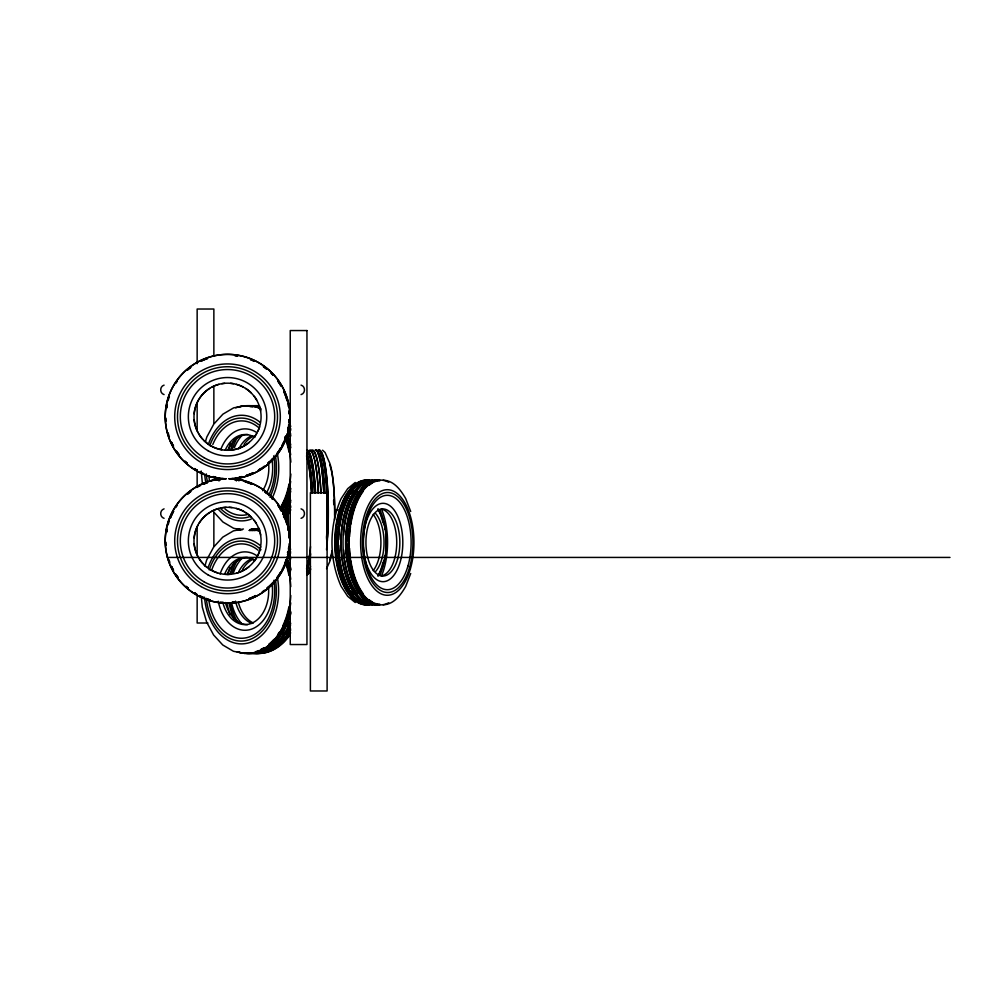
<?xml version="1.0" encoding="UTF-8"?>
<svg xmlns="http://www.w3.org/2000/svg" width="1000" height="1000" viewBox="0 0 1000 1000"><rect width="100%" height="100%" fill="white"/><g stroke="black" fill="none" stroke-linecap="round" stroke-linejoin="round"><path stroke-width="1.5" d="M205.5 441.5L206.812 437.013L213.762 424.137L222.925 414.15L233.637 407.863L245 405.737M204.925 565.988L206.663 560L213.625 547.125L222.775 537.137L233.5 530.85L243.438 528.987M410.712 573.488L405.675 586.438C400.788 594.938 393.95 604.438 383.125 604.85M326.55 568.625L328.938 563.35A52.8 7.713 -90 0 0 332.163 551.275M355.25 482.463L347.688 488.675L341.112 498.663C328.938 526.112 328.938 558.888 341.112 586.325L347.688 596.325L355.25 602.525M164.075 385.125C159.588 386.388 159.588 393.338 164.075 394.588M301.062 394.613C305.613 393.375 305.613 386.35 301.062 385.112M164.075 508.862C159.588 510.112 159.588 517.062 164.075 518.325M301.062 518.337C305.613 517.1 305.613 510.075 301.062 508.85M211.388 480.6L226.062 478.675M229 478.913L243.675 476.987M335.062 509.762L338.113 509.762M290.338 529.513L289.438 529.45M167.463 557.425L950 557.425M207.938 623.013L197.15 623.013L197.15 594.9M229 478.675L243.675 480.6M211.388 476.987L226.062 478.913M242.162 529.9L233.637 528.3L222.925 522.013L213.837 512.112M244.862 653.425L233.5 651.3L222.775 645L213.625 635.013L206.663 622.15L202.3 607.15L201.35 596.925M383.125 480.15C393.95 480.562 400.788 490.05 405.675 498.55L410.712 511.5M322.575 450.2L325.062 452.475L328.938 461.35A52.8 7.713 -90 0 1 334.575 520.013M201.213 471L202.438 484.162M213.863 355.887L213.863 309.025L197.15 309.025L197.15 363.7M213.863 387.125L213.863 423.062M213.863 512.1L213.863 546.475M197.15 402.75L197.15 429.312M197.15 469.925L197.15 487.113M197.15 527.725L197.15 554.275M289.137 543.763A61.6 61.6 0 0 1 288.938 546.7M288.35 551.075A61.6 61.6 0 0 1 287.8 553.962A61.6 61.6 0 0 0 288.4 551.075M286.288 559.587A61.6 61.6 0 0 1 284.8 563.737M283.637 566.45A61.6 61.6 0 0 1 281.663 570.388M276.925 577.762A61.6 61.6 0 0 0 280.963 571.65A61.6 61.6 0 0 1 276.962 577.762M273.175 582.3A61.6 61.6 0 0 1 266.837 588.35A61.6 61.6 0 0 0 273.225 582.3M255.85 595.6A61.6 61.6 0 0 1 249.125 598.575M234.913 602.013A61.6 61.6 0 0 1 231.988 602.3A61.6 61.6 0 0 0 234.963 602.013M223.225 602.3A61.6 61.6 0 0 1 220.3 602.013M203.35 597.475A61.6 61.6 0 0 1 199.363 595.6A61.6 61.6 0 0 0 203.4 597.475M186.163 586.425A61.6 61.6 0 0 0 188.375 588.35A61.6 61.6 0 0 1 186.2 586.425M175.775 574.138A61.6 61.6 0 0 0 178.287 577.762A61.6 61.6 0 0 1 176.625 575.363M169.887 562.362A61.6 61.6 0 0 1 168.925 559.587M166.163 545.225A61.6 61.6 0 0 1 166.025 542.3M166.637 532.075A61.6 61.6 0 0 1 167.125 529.175A61.6 61.6 0 0 0 166.675 532.075M168.113 524.913A61.6 61.6 0 0 1 169.387 520.725M175.775 507.562A61.6 61.6 0 0 1 177.425 505.125M187.262 494.312A61.6 61.6 0 0 1 190.7 491.538M196.812 487.5A61.6 61.6 0 0 1 200.675 485.45M203.35 484.225A61.6 61.6 0 0 1 207.475 482.638A61.6 61.6 0 0 0 203.4 484.225M217.387 480.112A61.6 61.6 0 0 1 220.3 479.688A61.6 61.6 0 0 0 217.425 480.112M234.913 479.688A61.6 61.6 0 0 1 237.838 480.112A61.6 61.6 0 0 0 234.963 479.688M271.163 497.287A61.6 61.6 0 0 1 273.175 499.4M284.237 516.6A61.6 61.6 0 0 1 287.113 524.913A61.6 61.6 0 0 0 283.675 515.25M287.8 527.737A61.6 61.6 0 0 1 288.35 530.625M286.325 559.587A61.6 61.6 0 0 1 283.675 566.45M264.562 590.163A61.6 61.6 0 0 1 262.162 591.875M255.888 595.6A61.6 61.6 0 0 1 249.163 598.575M187.3 494.312A61.6 61.6 0 0 1 190.738 491.538M271.212 497.287A61.6 61.6 0 0 1 273.225 499.4M260.688 546.688A33.55 33.55 0 0 1 260.05 549.538M259.65 550.938A33.55 33.55 0 0 1 258.05 555.037M256.7 557.625A33.55 33.55 0 0 1 254.262 561.275M249.213 566.55A33.55 33.55 0 0 1 236.325 573.263M230.562 574.275A33.55 33.55 0 0 1 224.725 574.275M217.562 572.85A33.55 33.55 0 0 1 210.863 569.913M207.213 567.475A33.55 33.55 0 0 1 203.912 564.575M202.913 563.525A33.55 33.55 0 0 1 198.588 557.625M197.887 556.35A33.55 33.55 0 0 1 195.238 549.538M194.887 548.125A33.55 33.55 0 0 1 194.213 543.775M194.213 537.938A33.55 33.55 0 0 1 194.887 533.575M195.238 532.163A33.55 33.55 0 0 1 197.887 525.35M199.338 522.825A33.55 33.55 0 0 1 209.625 512.55M210.863 511.788A33.55 33.55 0 0 1 218.962 508.438M221.812 507.812A33.55 33.55 0 0 1 226.188 507.325M229.1 507.325A33.55 33.55 0 0 1 232.025 507.587M236.325 508.438A33.55 33.55 0 0 1 244.425 511.788M245.662 512.55A33.55 33.55 0 0 1 251.375 517.125M254.262 520.425A33.55 33.55 0 0 1 255.95 522.825M260.05 532.163A33.55 33.55 0 0 1 260.688 535.013M250.45 529.6A61.6 43.375 -90 0 1 253.287 530M286.275 563.088A61.6 43.375 -90 0 1 289.525 575.125M289.525 607.013A61.6 43.375 -90 0 1 269.312 644.425M264.225 647.987A61.6 43.375 -90 0 1 260.212 650.025M258.85 650.575A61.6 43.375 -90 0 1 256.1 651.488M251.275 529A62.375 43.925 -90 0 1 258.35 530.825M285.525 561.163A62.375 43.925 -90 0 1 290.788 586.638M290.788 595.5A62.375 43.925 -90 0 1 237 651.812M237 530.325A62.375 43.925 -90 0 1 239.812 529.525M251.925 529A62.375 43.925 -90 0 1 259 530.825M285.663 559.888A62.375 43.925 -90 0 1 290.75 579.25M290.75 602.888A62.375 43.925 -90 0 1 237.65 651.812M237.65 530.325A62.375 43.925 -90 0 1 240.463 529.525M256.225 529A62.375 43.925 -90 0 1 259.088 529.525M287.462 554.412A62.375 43.925 -90 0 1 289.962 559.888M289.962 622.263A62.375 43.925 -90 0 1 246.188 652.913M254.137 529A62.375 43.925 -90 0 1 259.825 530.325M286.688 557.112A62.375 43.925 -90 0 1 291 569.288M291 612.863A62.375 43.925 -90 0 1 244.112 652.913M253.487 529A62.375 43.925 -90 0 1 259.175 530.325M287.225 559.888A62.375 43.925 -90 0 1 290.7 570.688M290.7 611.45A62.375 43.925 -90 0 1 243.463 652.913M252.013 529.6A61.6 43.375 -90 0 1 254.85 530M286.75 560.275A61.6 43.375 -90 0 1 289.688 569M289.688 613.138A61.6 43.375 -90 0 1 286.75 621.875M286.175 623.25A61.6 43.375 -90 0 1 280.65 633.488M276.1 639.388A61.6 43.375 -90 0 1 274.062 641.538M252.662 529.6A61.6 43.375 -90 0 1 255.5 530M287.4 560.275A61.6 43.375 -90 0 1 290.338 569M290.338 613.138A61.6 43.375 -90 0 1 273.663 642.55M271.525 644.425A61.6 43.375 -90 0 1 265.113 648.725M211.637 570.188A47.2 33.237 -90 0 1 258.05 550.2M273.8 580.337A47.2 33.237 -90 0 1 248.463 637.2A47.2 33.237 -90 0 1 208.837 600.288M249.8 529.6A61.6 43.375 -90 0 1 252.638 530M285.625 563.088A61.6 43.375 -90 0 1 288.875 575.125M288.875 607.013A61.6 43.375 -90 0 1 282.738 625.95M279.2 632.3A61.6 43.375 -90 0 1 277.65 634.625M273.888 639.388A61.6 43.375 -90 0 1 268.663 644.425M263.575 647.987A61.6 43.375 -90 0 1 260.912 649.412M209.225 569.925A50 35.213 -90 0 1 260.95 549.75M275.375 579.525A50 35.213 -90 0 1 247.75 640.175A50 35.213 -90 0 1 206.287 598.325M208.212 567.362A52.8 37.175 -90 0 1 260.025 545.337M277.35 577.4A52.8 37.175 -90 0 1 248.425 642.938A52.8 37.175 -90 0 1 204.5 597.2M220.075 574.05A39.2 27.6 -90 0 1 257.475 556.15M272.05 583.775A39.2 27.6 -90 0 1 251.088 629.288A39.2 27.6 -90 0 1 218.275 601.213M224.587 574.288A33.55 23.625 -90 0 1 254.662 560.425M268.475 586.688A33.55 23.625 -90 0 1 250.662 623.663A33.55 23.625 -90 0 1 222.85 602.537M247.613 624.625A33.55 23.625 -90 0 1 242.987 623.975M241.488 623.488A33.55 23.625 -90 0 1 225.4 602.537M227.675 573.05A33.55 23.625 -90 0 1 247.613 557.513M288.463 549.325A62.375 43.925 -90 0 1 290.675 553.1M290.675 629.038A62.375 43.925 -90 0 1 250.087 652.913M289.525 629.85A61.6 43.375 -90 0 1 286.5 634.625M282.738 639.388A61.6 43.375 -90 0 1 269.762 649.412M241.688 623.587A40.975 28.85 -90 0 1 231.675 603.138M233.263 573.275A40.975 28.85 -90 0 1 241.688 558.562M287.45 552.3A61.6 43.375 -90 0 1 290.738 558.9M290.738 623.25A61.6 43.375 -90 0 1 262.213 651.488M259.4 652.15A61.6 43.375 -90 0 1 253.738 652.675M256.6 528.825A62.375 43.925 -90 0 1 259.475 529.225M287.875 551.812A62.375 43.925 -90 0 1 290.587 557.112M290.587 625.025A62.375 43.925 -90 0 1 248.012 652.913M288.7 549.837A61.6 43.375 -90 0 1 290.188 552.3M290.188 629.85A61.6 43.375 -90 0 1 287.15 634.625M283.387 639.388A61.6 43.375 -90 0 1 269.062 650.025M267.7 650.575A61.6 43.375 -90 0 1 264.95 651.488M288.325 548.125A62.375 43.925 -90 0 1 290.6 551.812M290.6 630.337A62.375 43.925 -90 0 1 250.738 652.913M289.1 546.962A62.375 43.925 -90 0 1 290.663 549.325M290.663 632.825A62.375 43.925 -90 0 1 252.3 652.913M237.075 621.275A47.6 33.512 -90 0 1 230.6 603.387M232.013 572.863A47.6 33.512 -90 0 1 237.075 560.875M233.962 618.837A50 35.213 -90 0 1 229.237 604.012M230.15 573.975A50 35.213 -90 0 1 233.962 563.3M230.012 614.6A52.4 36.9 -90 0 1 227.338 604.637M227.95 574.6A52.4 36.9 -90 0 1 230.012 567.537M253.325 622.987A33.55 23.625 -90 0 1 238.412 602.537M242.525 569.5A33.55 23.625 -90 0 1 253.325 559.15M251.95 623.488A33.55 23.625 -90 0 1 235.525 601.15M238.7 571.825A33.55 23.625 -90 0 1 251.95 558.663M289.363 634.625A61.6 43.375 -90 0 1 280.375 644.425M276.6 647.175A61.6 43.375 -90 0 1 271.275 650.025M269.913 650.575A61.6 43.375 -90 0 1 267.162 651.488M289.75 635.175A62.375 43.925 -90 0 1 252.95 652.913M254.75 529.6A61.6 43.375 -90 0 1 257.587 530M289.488 621.875A61.6 43.375 -90 0 1 287.675 625.95M284.15 632.3A61.6 43.375 -90 0 1 282.6 634.625M278.825 639.388A61.6 43.375 -90 0 1 271.112 646.312M268.525 647.987A61.6 43.375 -90 0 1 265.85 649.412M284.938 639.388A61.6 43.375 -90 0 1 280.8 643.512M274.637 647.987A61.6 43.375 -90 0 1 271.962 649.412M289.125 419.65A61.6 61.6 0 0 1 288.913 422.575A61.6 61.6 0 0 0 289.163 419.65M288.337 426.962A61.6 61.6 0 0 1 287.787 429.85A61.6 61.6 0 0 0 288.375 426.962M284.788 439.625A61.6 61.6 0 0 0 286.275 435.475A61.6 61.6 0 0 1 281.688 446.262A61.6 61.6 0 0 0 283.625 442.337M260.887 468.562A61.6 61.6 0 0 1 258.387 470.087A61.6 61.6 0 0 0 264.538 466.05M253.188 472.762A61.6 61.6 0 0 1 246.337 475.412A61.6 61.6 0 0 0 253.225 472.762M239.262 477.225A61.6 61.6 0 0 0 242.125 476.6A61.6 61.6 0 0 1 239.3 477.225M203.337 473.363A61.6 61.6 0 0 1 200.662 472.137M196.788 470.087A61.6 61.6 0 0 1 194.3 468.562A61.6 61.6 0 0 0 196.838 470.087M187.237 463.275A61.6 61.6 0 0 1 185.075 461.312M169.375 436.863A61.6 61.6 0 0 1 168.088 432.675M166.15 421.112A61.6 61.6 0 0 1 166.012 418.188M166.625 407.962A61.6 61.6 0 0 1 167.113 405.062M168.088 400.788A61.6 61.6 0 0 1 169.375 396.6M175.763 383.45A61.6 61.6 0 0 1 177.413 381.012M187.237 370.188A61.6 61.6 0 0 1 190.688 367.413M234.9 355.575A61.6 61.6 0 0 1 237.825 355.988A61.6 61.6 0 0 0 234.938 355.575M271.15 373.175A61.6 61.6 0 0 1 273.163 375.288A61.6 61.6 0 0 0 271.188 373.175M284.225 392.488A61.6 61.6 0 0 1 287.1 400.788M287.787 403.625A61.6 61.6 0 0 1 288.337 406.512M289.125 413.825A61.6 61.6 0 0 0 288.913 410.887A61.6 61.6 0 0 1 289.163 413.825M187.275 463.275A61.6 61.6 0 0 1 185.113 461.312M166.663 407.962A61.6 61.6 0 0 1 167.15 405.062M187.275 370.188A61.6 61.6 0 0 1 190.725 367.413M283.663 391.138A61.6 61.6 0 0 1 287.137 400.788M259.65 426.812A33.55 33.55 0 0 1 258.05 430.925M256.7 433.512A33.55 33.55 0 0 1 254.262 437.163M249.213 442.438A33.55 33.55 0 0 1 237.725 448.738M236.325 449.15A33.55 33.55 0 0 1 233.475 449.775M221.812 449.775A33.55 33.55 0 0 1 218.962 449.15M217.562 448.738A33.55 33.55 0 0 1 203.912 440.462M202.913 439.412A33.55 33.55 0 0 1 198.588 433.512M197.887 432.238A33.55 33.55 0 0 1 195.238 425.425M194.887 424.012A33.55 33.55 0 0 1 194.213 419.65M194.213 413.812A33.55 33.55 0 0 1 194.887 409.462M195.238 408.05A33.55 33.55 0 0 1 198.588 399.963M199.338 398.713A33.55 33.55 0 0 1 209.625 388.425M212.138 386.975A33.55 33.55 0 0 1 218.962 384.325M221.812 383.688A33.55 33.55 0 0 1 224.725 383.312M230.562 383.312A33.55 33.55 0 0 1 233.475 383.688M236.325 384.325A33.55 33.55 0 0 1 243.15 386.975M245.662 388.425A33.55 33.55 0 0 1 251.375 393.013M254.262 396.312A33.55 33.55 0 0 1 256.7 399.963M260.05 408.05A33.55 33.55 0 0 1 260.688 410.9M285.338 437.275A61.6 43.375 -90 0 1 289.675 452.137M289.675 484.025A61.6 43.375 -90 0 1 280.75 508.1M254.85 528.862A61.6 43.375 -90 0 1 252.013 529.388M249.95 406.613A61.6 43.375 -90 0 1 252.787 407.013M284.688 437.275A61.6 43.375 -90 0 1 289.025 452.137M289.025 484.025A61.6 43.375 -90 0 1 280.825 506.85M254.2 528.862A61.6 43.375 -90 0 1 251.363 529.388M235.75 407.837A62.375 43.925 -90 0 1 261.225 409.012M285.163 436.9A62.375 43.925 -90 0 1 290.85 462.163M290.85 474A62.375 43.925 -90 0 1 280.512 508.6M258.488 528.325A62.375 43.925 -90 0 1 249.975 530.325M239.963 529.625A62.375 43.925 -90 0 1 237.138 528.825M237.787 407.337A62.375 43.925 -90 0 1 259.137 407.837M285.812 436.9A62.375 43.925 -90 0 1 290.688 454.8M290.688 481.362A62.375 43.925 -90 0 1 280.4 509.837M259.137 528.325A62.375 43.925 -90 0 1 249.2 530.425M240.613 529.625A62.375 43.925 -90 0 1 237.787 528.825M287.6 431.425A62.375 43.925 -90 0 1 290.1 436.9M290.1 499.263A62.375 43.925 -90 0 1 283.125 512.188M259.225 529.625A62.375 43.925 -90 0 1 252.062 530.45M247.763 406A62.375 43.925 -90 0 1 259.225 406.538M286.825 434.125A62.375 43.925 -90 0 1 290.763 444.9M290.763 491.262A62.375 43.925 -90 0 1 281.837 511.025M258.562 529.25A62.375 43.925 -90 0 1 251.412 530.425M245.688 406A62.375 43.925 -90 0 1 259.962 407.337M245.037 406A62.375 43.925 -90 0 1 259.312 407.337M287.375 436.9A62.375 43.925 -90 0 1 290.837 447.7M290.837 488.462A62.375 43.925 -90 0 1 281.188 511.025M257.913 529.25A62.375 43.925 -90 0 1 249.338 530.45M287.45 438.675A61.6 43.375 -90 0 1 289.413 444.513M289.413 491.65A61.6 43.375 -90 0 1 287.45 497.488M286.9 498.888A61.6 43.375 -90 0 1 285.712 501.613M284.425 504.288A61.6 43.375 -90 0 1 280.788 510.5M288.1 438.675A61.6 43.375 -90 0 1 290.062 444.513M290.062 491.65A61.6 43.375 -90 0 1 281.438 510.5M212.8 444.487A47.2 33.237 -90 0 1 258.188 427.212M273.675 455.863A47.2 33.237 -90 0 1 268.587 495.562M247.35 514.562A47.2 33.237 -90 0 1 224.963 508.95M209.475 480.3A47.2 33.237 -90 0 1 208.787 475.775M209.812 445.625A50 35.213 -90 0 1 258.875 424.787M275.275 455.138A50 35.213 -90 0 1 269.887 497.2M250.375 516.375A50 35.213 -90 0 1 220.362 508.312M207.262 481.025A50 35.213 -90 0 1 206.3 473.888M208.35 444.375A52.8 37.175 -90 0 1 260.163 422.35M277.488 454.412A52.8 37.175 -90 0 1 271.8 498.825M251.2 519.087A52.8 37.175 -90 0 1 217.987 508.888M205.662 481.75A52.8 37.175 -90 0 1 204.65 474.212M221.175 448.488A39.2 27.6 -90 0 1 256.312 432.275M271.988 459.35A39.2 27.6 -90 0 1 266.225 493.288M219.025 481.012A39.2 27.6 -90 0 1 218.425 478.225M225.263 450.062A33.55 23.625 -90 0 1 254.8 437.425M268.463 462.25A33.55 23.625 -90 0 1 262.613 490.763M227.812 450.062A33.55 23.625 -90 0 1 247.75 434.525M288.6 426.325A62.375 43.925 -90 0 1 290.812 430.112M290.812 506.05A62.375 43.925 -90 0 1 284.212 515.85M251.675 406A62.375 43.925 -90 0 1 258.825 405.838M288.2 509.312A61.6 43.375 -90 0 1 286.637 511.637M234.412 447.587A40.975 28.85 -90 0 1 241.825 435.575M254.887 406.613A61.6 43.375 -90 0 1 257.725 407.013M287.812 433.2A61.6 43.375 -90 0 1 289.05 435.9M289.625 498.888A61.6 43.375 -90 0 1 285.775 506.85M284.288 509.312A61.6 43.375 -90 0 1 282.738 511.637M259.137 528.862A61.6 43.375 -90 0 1 256.312 529.388M255.3 406.512A61.6 43.375 -90 0 1 258.125 406.775M288.3 430.575A61.6 43.375 -90 0 1 290.875 435.9M290.875 500.262A61.6 43.375 -90 0 1 282.738 514.087M249.587 406A62.375 43.925 -90 0 1 259.625 406.238M288.012 428.825A62.375 43.925 -90 0 1 290.725 434.125M290.725 502.038A62.375 43.925 -90 0 1 283.1 514.663M259.625 529.925A62.375 43.925 -90 0 1 253.888 530.45M288.85 426.85A61.6 43.375 -90 0 1 290.325 429.312M289.6 508.1A61.6 43.375 -90 0 1 283.525 516.4M288.475 425.138A62.375 43.925 -90 0 1 290.75 428.825M290.75 507.337A62.375 43.925 -90 0 1 283.863 517M252.325 406A62.375 43.925 -90 0 1 259.475 405.838M289.237 423.975A62.375 43.925 -90 0 1 290.812 426.325M290.812 509.837A62.375 43.925 -90 0 1 284.4 518.112M253.888 406A62.375 43.925 -90 0 1 258.175 405.712M232.15 449.862A47.6 33.512 -90 0 1 237.925 436.688M230.662 449.625A50 35.213 -90 0 1 234.762 438.963M228.438 450.175A52.4 36.9 -90 0 1 230.637 443.2M238.925 480.925A33.55 23.625 -90 0 1 238.225 478.162M244.05 444.35A33.55 23.625 -90 0 1 253.463 436.163M236.375 480.925A33.55 23.625 -90 0 1 235.662 478.162M238.85 448.837A33.55 23.625 -90 0 1 252.087 435.675M289.887 512.188A62.375 43.925 -90 0 1 285.05 518.112M254.537 406A62.375 43.925 -90 0 1 258.825 405.712M289.5 511.637A61.6 43.375 -90 0 1 284.725 517.5M309.788 449.975A62.375 9.113 -90 0 1 318.463 493.1M306.887 449.975A62.375 9.113 -90 0 1 315.562 493.1M310.6 569.325A62.375 9.113 -90 0 1 306.887 574.725M306.625 453.025A62.375 9.113 -90 0 1 312.488 493.1M310.625 553.837A62.375 9.113 -90 0 1 306.625 571.675M306.775 450.213A62.375 9.113 -90 0 1 314.662 493.1M310.55 566.375A62.375 9.113 -90 0 1 306.775 574.487M308.312 452.85A61.6 9 -90 0 1 312.35 468.787M312.538 470.062A61.6 9 -90 0 1 314.475 491.8M309.65 568.625A61.6 9 -90 0 1 306.775 573.725M307.675 450.988A61.6 9 -90 0 1 315.375 491.8M310.55 568.625A61.6 9 -90 0 1 306.887 573.95M306.613 455.375A62.375 9.113 -90 0 1 311.575 493.1M310.525 546.613A62.375 9.113 -90 0 1 306.613 569.325M306.562 456.075A61.6 9 -90 0 1 311.462 493.338M309.275 555.913A61.6 9 -90 0 1 306.562 568.625M307.038 454.837A61.6 9 -90 0 1 312.375 493.338M310.175 555.913A61.6 9 -90 0 1 307.038 569.862M315.225 449.975A62.375 9.113 -90 0 1 323.9 493.1M317.562 452.85A61.6 9 -90 0 1 321.35 467.212M321.6 468.787A61.6 9 -90 0 1 323.787 493.338M309.788 450.75A61.6 9 -90 0 1 314.3 459M314.575 460.188A61.6 9 -90 0 1 318.35 493.338M312.325 450.75A61.6 9 -90 0 1 320.887 493.338M310.75 450.925A62.375 9.113 -90 0 1 321 493.1M316.137 450.75A61.6 9 -90 0 1 324.7 493.338M316.137 449.975A62.375 9.113 -90 0 1 324.812 493.1M318.312 449.975A62.375 9.113 90 0 1 326.538 539.225M320.637 452.85A61.6 9 -90 0 1 326.538 537.413M319.212 450.75A61.6 9 90 0 1 327.438 537.413M319.212 449.975A62.375 9.113 -90 0 1 327.362 484.35A62.375 9.113 -90 0 1 326.525 549.6M329.725 465A50 7.312 -90 0 1 334.675 515.25M332.075 550.65A50 7.312 -90 0 1 329.725 559.7M333.6 500.138A47.2 6.9 -90 0 1 333.75 504.65M289.212 535.95A47.2 6.9 -90 0 1 288.3 515.425M287.913 529.95A50 7.312 -90 0 1 287.475 516.7M287.675 524.538A52.8 7.713 -90 0 1 287.488 516.938M367.1 604.1A61.6 31.113 -90 0 1 360.363 602.638M359.05 602A61.6 31.113 -90 0 1 352.55 596.95M351.538 595.85A61.6 31.113 -90 0 1 345.825 587.45M344.475 584.788A61.6 31.113 -90 0 1 337.762 563.05M337.05 558.438A61.6 31.113 -90 0 1 336.7 555.612M336.2 549.812A61.6 31.113 -90 0 1 336.2 535.188M336.7 529.388A61.6 31.113 -90 0 1 337.05 526.55M337.762 521.95A61.6 31.113 -90 0 1 344.475 500.213M345.825 497.55A61.6 31.113 -90 0 1 351.538 489.15M352.55 488.038A61.6 31.113 -90 0 1 359.05 483M360.363 482.362A61.6 31.113 -90 0 1 367.1 480.9M362.25 603.575A61.6 31.113 -90 0 1 335.2 542.5A61.6 31.113 -90 0 1 362.25 481.425M366.312 604.875A62.375 31.513 90 0 1 334.8 542.5A62.375 31.513 90 0 1 366.312 480.125M367.1 604.875A62.375 31.513 -90 0 1 335.6 542.5A62.375 31.513 -90 0 1 367.1 480.125M372.325 604.875A62.375 31.513 -90 0 1 340.812 542.5A62.375 31.513 -90 0 1 372.325 480.125M369.787 604.875A62.375 31.513 -90 0 1 338.288 542.5A62.375 31.513 -90 0 1 369.787 480.125M369 604.875A62.375 31.513 -90 0 1 337.488 542.5A62.375 31.513 -90 0 1 369 480.125M360.95 602A61.6 31.113 -90 0 1 337.887 542.5A61.6 31.113 -90 0 1 360.95 483M365.725 603.575A61.6 31.113 -90 0 1 363.05 602.638M360.625 601.362A61.6 31.113 -90 0 1 357.337 598.962M353.363 594.812A61.6 31.113 -90 0 1 350.85 591.375M349.263 588.8A61.6 31.113 -90 0 1 347.788 586.062M347.163 584.788A61.6 31.113 -90 0 1 342.837 573.3M342.45 571.9A61.6 31.113 -90 0 1 339.738 558.438M339.387 555.612A61.6 31.113 -90 0 1 338.713 545.413M338.713 539.587A61.6 31.113 -90 0 1 339.387 529.388M339.738 526.55A61.6 31.113 -90 0 1 342.45 513.088M342.837 511.7A61.6 31.113 -90 0 1 347.163 500.213M347.788 498.938A61.6 31.113 -90 0 1 349.263 496.2M350.85 493.625A61.6 31.113 -90 0 1 353.363 490.175M357.337 486.037A61.6 31.113 -90 0 1 360.625 483.625M363.05 482.362A61.6 31.113 -90 0 1 365.725 481.425M375.55 513.438A33.55 16.95 -90 0 1 375.55 571.562M377.062 604.875A62.375 31.513 -90 0 1 345.562 542.5A62.375 31.513 -90 0 1 377.062 480.125M369.012 602A61.6 31.113 -90 0 1 347.013 558.438M346.825 557.038A61.6 31.113 -90 0 1 345.962 543.95M345.962 541.05A61.6 31.113 -90 0 1 346.825 527.962M347.013 526.55A61.6 31.113 -90 0 1 369.012 483M372.325 604.1A61.6 31.113 -90 0 1 341.2 542.5A61.6 31.113 -90 0 1 372.325 480.9M366.475 602A61.6 31.113 -90 0 1 363.175 599.837M357.25 593.725A61.6 31.113 -90 0 1 344.7 559.975M344.475 558.438A61.6 31.113 -90 0 1 343.638 549.812M343.638 535.188A61.6 31.113 -90 0 1 344.475 526.55M344.7 525.013A61.6 31.113 -90 0 1 357.25 491.275M363.175 485.15A61.6 31.113 -90 0 1 366.475 483M374.538 604.875A62.375 31.513 90 0 1 343.025 542.5A62.375 31.513 90 0 1 374.538 480.125M373.787 603.575A61.6 31.113 -90 0 1 371.112 602.638M368.688 601.362A61.6 31.113 -90 0 1 364.35 597.987M361.425 594.812A61.6 31.113 -90 0 1 358.913 591.375M357.337 588.8A61.6 31.113 -90 0 1 355.85 586.062M355.225 584.788A61.6 31.113 -90 0 1 349.775 569.038M349.113 566.075A61.6 31.113 -90 0 1 347.8 558.438M347.3 554.175A61.6 31.113 -90 0 1 346.75 543.95M346.75 541.05A61.6 31.113 -90 0 1 347.3 530.825M347.8 526.55A61.6 31.113 -90 0 1 349.113 518.925M349.775 515.962A61.6 31.113 -90 0 1 355.225 500.213M355.85 498.938A61.6 31.113 -90 0 1 357.337 496.2M358.913 493.625A61.6 31.113 -90 0 1 361.425 490.175M364.35 487A61.6 31.113 -90 0 1 368.688 483.625M371.112 482.362A61.6 31.113 -90 0 1 373.787 481.425M377.85 604.875A62.375 31.513 -90 0 1 346.35 542.5A62.375 31.513 -90 0 1 377.85 480.125M379.75 604.875A62.375 31.513 -90 0 1 348.25 542.5A62.375 31.513 -90 0 1 379.75 480.125M379.75 604.1A61.6 31.113 -90 0 1 348.638 542.5A61.6 31.113 -90 0 1 379.75 480.9M372.488 602A61.6 31.113 -90 0 1 369.175 599.837M363.263 593.725A61.6 31.113 -90 0 1 350.712 559.975M350.487 558.438A61.6 31.113 -90 0 1 349.562 548.337M349.562 536.65A61.6 31.113 -90 0 1 350.487 526.55M350.712 525.013A61.6 31.113 -90 0 1 363.263 491.275M369.175 485.15A61.6 31.113 -90 0 1 372.488 483M388.7 602.75A62.375 31.513 -90 0 1 349.038 542.5A62.375 31.513 -90 0 1 388.7 482.25M373.188 514.35A33.55 16.95 -90 0 1 373.188 570.65M363.35 538.112A39.2 19.8 -90 0 1 393.55 509.312A39.2 19.8 -90 0 1 393.55 575.688A39.2 19.8 -90 0 1 363.35 546.888M381.25 509.075A33.55 16.95 -90 0 1 396.725 542.5A33.55 16.95 -90 0 1 381.25 575.925M381.562 509.25A52.4 26.463 -90 0 1 381.562 575.75M377.788 509.338A40.975 20.7 -90 0 1 377.788 575.65M379.762 509.525A50 25.25 -90 0 1 385.175 529.562M385.65 533.8A50 25.25 -90 0 1 385.65 551.188M385.175 555.438A50 25.25 -90 0 1 379.762 575.475M378.1 508.837A47.6 24.038 -90 0 1 383 522.85M383 562.15A47.6 24.038 -90 0 1 378.1 576.15M306.95 330.55L290.238 330.55L290.238 644.538L306.95 644.538L306.95 330.55M327.1 492.713L310.387 492.713L310.387 690.975L327.1 690.975L327.1 492.713M207.475 599.075A61.6 61.6 0 0 0 210.263 599.963A61.6 61.6 0 0 1 207.512 599.075M194.325 592.688A61.6 61.6 0 0 0 196.812 594.2A61.6 61.6 0 0 1 194.363 592.688M171.575 566.45A61.6 61.6 0 0 0 173.55 570.388A61.6 61.6 0 0 1 171.625 566.45M173.55 511.312A61.6 61.6 0 0 0 170.413 517.962A61.6 61.6 0 0 1 173.588 511.312M251.863 484.225A61.6 61.6 0 0 0 244.95 481.737A61.6 61.6 0 0 1 251.9 484.225M267.962 494.312A61.6 61.6 0 0 0 264.525 491.538A61.6 61.6 0 0 1 268 494.312M280.963 510.05A61.6 61.6 0 0 0 277.787 505.125A61.6 61.6 0 0 1 281 510.05M289.137 537.938A61.6 61.6 0 0 0 288.938 535.013A61.6 61.6 0 0 1 289.188 537.938M280.825 573.312A62.375 62.375 0 0 0 231.988 478.638A62.375 62.375 0 0 1 280.887 573.312A62.375 62.375 0 0 1 174.363 573.312A62.375 62.375 0 0 1 223.188 478.638A62.375 62.375 0 0 0 174.3 573.312A62.375 62.375 0 0 0 280.825 573.312M203.912 581.725A47.2 47.2 0 0 0 274.7 540.85A47.2 47.2 0 0 0 203.912 499.975A47.2 47.2 0 0 0 203.912 581.725M201.1 586.575A52.8 52.8 0 0 0 280.312 540.85A52.8 52.8 0 0 0 201.1 495.125A52.8 52.8 0 0 0 201.1 586.575M202.5 584.15A50 50 0 0 0 277.5 540.85A50 50 0 0 0 202.5 497.55A50 50 0 0 0 202.5 584.15M207.938 574.8A39.2 39.2 0 0 0 266.737 540.85A39.2 39.2 0 0 0 207.938 506.912A39.2 39.2 0 0 0 207.938 574.8M210.763 569.913A33.55 33.55 0 0 0 261.087 540.85A33.55 33.55 0 0 0 210.763 511.788A33.55 33.55 0 0 0 210.763 569.913M276.913 453.65A61.6 61.6 0 0 0 280.938 447.537A61.6 61.6 0 0 1 276.95 453.65M267.95 463.275A61.6 61.6 0 0 0 273.163 458.188A61.6 61.6 0 0 1 267.987 463.275M213.062 476.6A61.6 61.6 0 0 0 215.925 477.225A61.6 61.6 0 0 1 213.1 476.6M176.575 451.25A61.6 61.6 0 0 0 179.175 454.812A61.6 61.6 0 0 1 176.612 451.25M171.562 442.337A61.6 61.6 0 0 0 173.538 446.262A61.6 61.6 0 0 1 171.6 442.337M207.463 358.512A61.6 61.6 0 0 0 200.662 361.337A61.6 61.6 0 0 1 207.5 358.512M254.525 361.337A61.6 61.6 0 0 0 250.487 359.55A61.6 61.6 0 0 1 254.562 361.337M266.825 369.237A61.6 61.6 0 0 0 263.312 366.55A61.6 61.6 0 0 1 266.863 369.237M280.938 385.938A61.6 61.6 0 0 0 277.775 381.012A61.6 61.6 0 0 1 280.975 385.938M174.325 384.275A62.375 62.375 0 0 0 223.162 478.95A62.375 62.375 0 0 1 174.363 384.275A62.375 62.375 0 0 1 280.863 384.275A62.375 62.375 0 0 1 232.025 478.95A62.375 62.375 0 0 0 280.887 384.275A62.375 62.375 0 0 0 174.363 384.275M203.912 457.612A47.2 47.2 0 0 0 274.7 416.737A47.2 47.2 0 0 0 203.912 375.863A47.2 47.2 0 0 0 203.912 457.612M201.1 462.463A52.8 52.8 0 0 0 280.312 416.737A52.8 52.8 0 0 0 201.1 371.012A52.8 52.8 0 0 0 201.1 462.463M202.5 460.037A50 50 0 0 0 277.5 416.737A50 50 0 0 0 202.5 373.438A50 50 0 0 0 202.5 460.037M207.938 450.675A39.2 39.2 0 0 0 266.737 416.737A39.2 39.2 0 0 0 207.938 382.788A39.2 39.2 0 0 0 207.938 450.675M210.763 445.788A33.55 33.55 0 0 0 261.087 416.737A33.55 33.55 0 0 0 210.763 387.675A33.55 33.55 0 0 0 210.763 445.788M410.375 568.9A52.8 26.675 -90 0 0 387.287 489.7A52.8 26.675 -90 0 0 364.188 568.9A52.8 26.675 -90 0 0 410.375 568.9M409.525 567.5A50 25.25 -90 0 0 387.663 492.5A50 25.25 -90 0 0 365.788 567.5A50 25.25 -90 0 0 409.525 567.5M407.925 566.1A47.2 23.837 -90 0 0 387.287 495.3A47.2 23.837 -90 0 0 366.637 566.1A47.2 23.837 -90 0 0 407.925 566.1M397.562 559.275A33.55 16.95 -90 0 0 382.887 508.938A33.55 16.95 -90 0 0 368.212 559.275A33.55 16.95 -90 0 0 397.562 559.275"/></g></svg>
